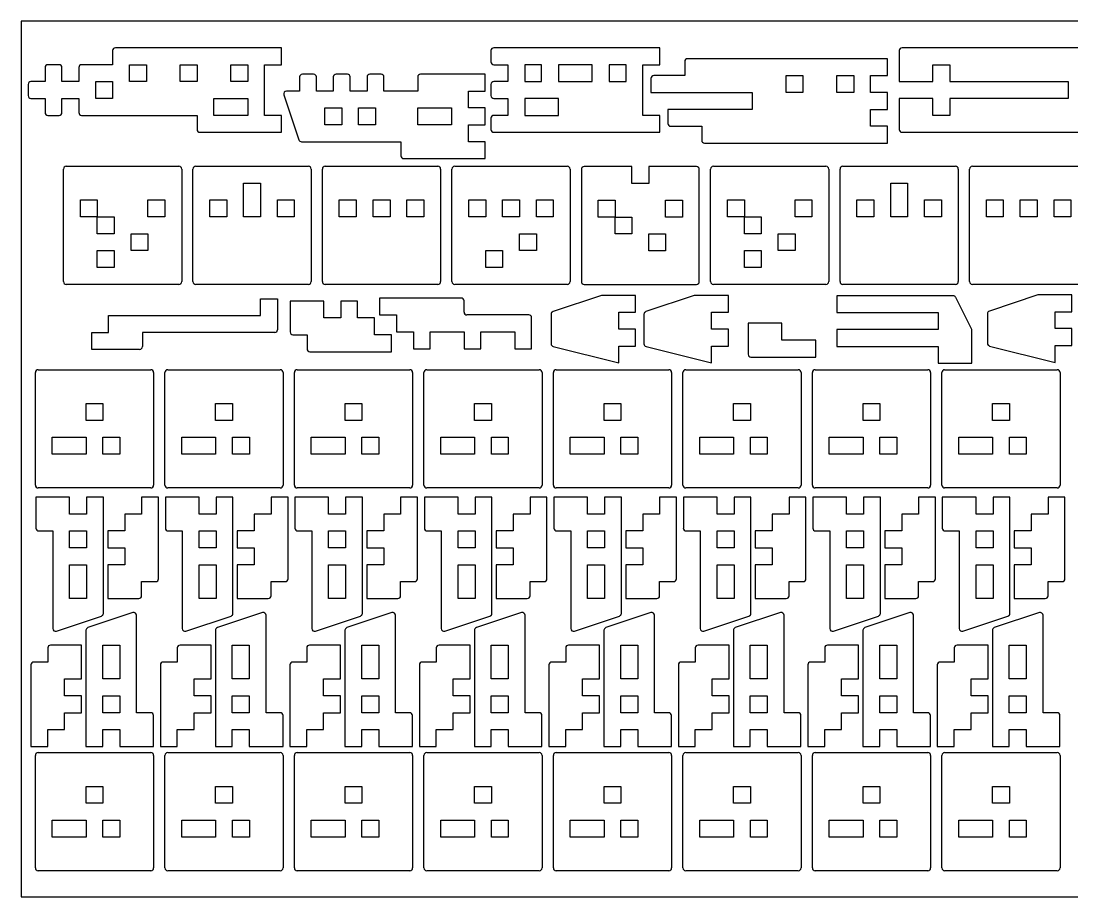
# Model space of a CAD drawing. Extents: x 0 to 610, y 0 to 305.
# Drawn here: x 0 to 365.6, y 0 to 304.8 of the extents above; entities that cross this region are included whole.
import ezdxf

# ---------------------------------------------------------------- set-up
doc = ezdxf.new("R2010")
doc.units = 0
doc.layers.add('FILLET', color=192, linetype='CONTINUOUS')
doc.layers.add('LAYER_04', color=98, linetype='CONTINUOUS')

msp = doc.modelspace()

# ---------------------------------------------------------------- linework, layer by layer
at = {"layer": 'FILLET'}
for p, q in [((31.86, 294.5), (31.86, 289.6)), ((90.61, 295.48), (32.84, 295.48)), ((90.61, 289.6), (90.61, 295.48)), ((163.48, 294.5), (163.48, 290.58)), ((222.24, 295.48), (164.46, 295.48)), ((222.24, 289.6), (222.24, 295.48)), ((305.5, 294.5), (305.5, 283.73)), ((376.01, 295.48), (306.48, 295.48)), ((13.25, 289.6), (9.33, 289.6)), ((31.86, 289.6), (21.09, 289.6)), ((37.73, 289.6), (43.61, 289.6)), ((37.73, 283.73), (37.73, 289.6)), ((43.61, 289.6), (43.61, 283.73)), ((55.36, 289.6), (61.24, 289.6)), ((55.36, 283.73), (55.36, 289.6)), ((61.24, 289.6), (61.24, 283.73)), ((72.99, 289.6), (78.86, 289.6)), ((72.99, 283.73), (72.99, 289.6)), ((78.86, 289.6), (78.86, 283.73)), ((84.74, 283.73), (84.74, 289.6)), ((84.74, 289.6), (90.61, 289.6)), ((164.46, 289.6), (169.36, 289.6)), ((169.36, 289.6), (169.36, 283.73)), ((181.11, 289.6), (175.23, 289.6)), ((175.23, 289.6), (175.23, 283.73)), ((181.11, 283.73), (181.11, 289.6)), ((198.74, 289.6), (186.98, 289.6)), ((186.98, 289.6), (186.98, 283.73)), ((198.74, 283.73), (198.74, 289.6)), ((210.49, 289.6), (204.61, 289.6)), ((204.61, 289.6), (204.61, 283.73)), ((210.49, 283.73), (210.49, 289.6)), ((216.36, 283.73), (216.36, 289.6)), ((216.36, 289.6), (222.24, 289.6)), ((230.9, 290.7), (230.9, 285.8)), ((301.41, 291.68), (231.88, 291.68)), ((301.41, 285.8), (301.41, 291.68)), ((317.25, 283.73), (317.25, 289.6)), ((317.25, 289.6), (323.13, 289.6)), ((323.13, 289.6), (323.13, 283.73)), ((8.36, 288.62), (8.36, 283.73)), ((14.23, 283.73), (14.23, 288.62)), ((20.11, 288.62), (20.11, 283.73)), ((96.89, 285.32), (96.89, 280.42)), ((101.79, 286.3), (97.87, 286.3)), ((102.77, 280.42), (102.77, 285.32)), ((108.64, 285.32), (108.64, 280.42)), ((113.54, 286.3), (109.62, 286.3)), ((114.52, 280.42), (114.52, 285.32)), ((120.39, 285.32), (120.39, 280.42)), ((125.29, 286.3), (121.37, 286.3)), ((126.27, 280.42), (126.27, 285.32)), ((138.02, 285.32), (138.02, 280.42)), ((161.52, 286.3), (139, 286.3)), ((161.52, 280.42), (161.52, 286.3)), ((230.9, 285.8), (220.13, 285.8)), ((266.16, 285.8), (272.03, 285.8)), ((266.16, 279.93), (266.16, 285.8)), ((272.03, 285.8), (272.03, 279.93)), ((283.78, 285.8), (289.66, 285.8)), ((283.78, 279.93), (283.78, 285.8)), ((289.66, 285.8), (289.66, 279.93)), ((295.53, 279.93), (295.53, 285.8)), ((295.53, 285.8), (301.41, 285.8)), ((2.48, 282.75), (2.48, 278.83)), ((8.36, 283.73), (3.46, 283.73)), ((20.11, 283.73), (14.23, 283.73)), ((25.98, 283.73), (31.86, 283.73)), ((25.98, 277.85), (25.98, 283.73)), ((31.86, 283.73), (31.86, 277.85)), ((43.61, 283.73), (37.73, 283.73)), ((61.24, 283.73), (55.36, 283.73)), ((78.86, 283.73), (72.99, 283.73)), ((84.74, 277.85), (84.74, 283.73)), ((163.48, 282.75), (163.48, 278.83)), ((169.36, 283.73), (164.46, 283.73)), ((175.23, 283.73), (181.11, 283.73)), ((186.98, 283.73), (198.74, 283.73)), ((204.61, 283.73), (210.49, 283.73)), ((216.36, 277.85), (216.36, 283.73)), ((219.15, 284.82), (219.15, 279.93)), ((305.5, 283.73), (317.25, 283.73)), ((323.13, 283.73), (364.26, 283.73)), ((364.26, 283.73), (364.26, 277.85)), ((91.44, 279.13), (96.67, 263.46)), ((96.89, 280.42), (92.37, 280.42)), ((108.64, 280.42), (102.77, 280.42)), ((120.39, 280.42), (114.52, 280.42)), ((138.02, 280.42), (126.27, 280.42)), ((155.65, 274.55), (155.65, 280.42)), ((155.65, 280.42), (161.52, 280.42)), ((219.15, 279.93), (254.4, 279.93)), ((254.4, 279.93), (254.4, 274.05)), ((272.03, 279.93), (266.16, 279.93)), ((289.66, 279.93), (283.78, 279.93)), ((301.41, 279.93), (295.53, 279.93)), ((301.41, 274.05), (301.41, 279.93)), ((3.46, 277.85), (8.36, 277.85)), ((8.36, 277.85), (8.36, 272.96)), ((14.23, 272.96), (14.23, 277.85)), ((14.23, 277.85), (20.11, 277.85)), ((20.11, 277.85), (20.11, 272.96)), ((31.86, 277.85), (25.98, 277.85)), ((67.11, 277.85), (78.86, 277.85)), ((67.11, 271.98), (67.11, 277.85)), ((78.86, 277.85), (78.86, 271.98)), ((84.74, 271.98), (84.74, 277.85)), ((105.7, 274.55), (111.58, 274.55)), ((105.7, 268.67), (105.7, 274.55)), ((111.58, 274.55), (111.58, 268.67)), ((117.45, 274.55), (123.33, 274.55)), ((117.45, 268.67), (117.45, 274.55)), ((123.33, 274.55), (123.33, 268.67)), ((138.02, 274.55), (149.77, 274.55)), ((138.02, 268.67), (138.02, 274.55)), ((149.77, 274.55), (149.77, 268.67)), ((161.52, 274.55), (155.65, 274.55)), ((161.52, 268.67), (161.52, 274.55)), ((164.46, 277.85), (169.36, 277.85)), ((169.36, 277.85), (169.36, 271.98)), ((186.98, 277.85), (175.23, 277.85)), ((175.23, 277.85), (175.23, 271.98)), ((186.98, 271.98), (186.98, 277.85)), ((216.36, 271.98), (216.36, 277.85)), ((317.25, 277.85), (305.5, 277.85)), ((305.5, 277.85), (305.5, 267.08)), ((317.25, 271.98), (317.25, 277.85)), ((364.26, 277.85), (323.13, 277.85)), ((323.13, 277.85), (323.13, 271.98)), ((9.33, 271.98), (13.25, 271.98)), ((21.09, 271.98), (61.24, 271.98)), ((61.24, 271.98), (61.24, 267.08)), ((78.86, 271.98), (67.11, 271.98)), ((90.61, 271.98), (84.74, 271.98)), ((90.61, 266.1), (90.61, 271.98)), ((163.48, 271), (163.48, 267.08)), ((169.36, 271.98), (164.46, 271.98)), ((175.23, 271.98), (186.98, 271.98)), ((222.24, 271.98), (216.36, 271.98)), ((222.24, 266.1), (222.24, 271.98)), ((254.4, 274.05), (225.03, 274.05)), ((225.03, 274.05), (225.03, 269.15)), ((295.53, 268.18), (295.53, 274.05)), ((295.53, 274.05), (301.41, 274.05)), ((323.13, 271.98), (317.25, 271.98)), ((111.58, 268.67), (105.7, 268.67)), ((123.33, 268.67), (117.45, 268.67)), ((149.77, 268.67), (138.02, 268.67)), ((155.65, 262.8), (155.65, 268.67)), ((155.65, 268.67), (161.52, 268.67)), ((226, 268.18), (236.78, 268.18)), ((236.78, 268.18), (236.78, 263.28)), ((301.41, 268.18), (295.53, 268.18)), ((301.41, 262.3), (301.41, 268.18)), ((62.22, 266.1), (90.61, 266.1)), ((164.46, 266.1), (222.24, 266.1)), ((306.48, 266.1), (376.01, 266.1)), ((97.6, 262.8), (132.14, 262.8)), ((132.14, 262.8), (132.14, 257.9)), ((161.52, 262.8), (155.65, 262.8)), ((161.52, 256.92), (161.52, 262.8)), ((237.76, 262.3), (301.41, 262.3)), ((133.12, 256.92), (161.52, 256.92)), ((14.76, 214.13), (14.76, 253.3)), ((15.74, 254.28), (54.91, 254.28)), ((55.89, 253.3), (55.89, 214.13)), ((59.81, 214.13), (59.81, 253.3)), ((60.79, 254.28), (99.96, 254.28)), ((100.94, 253.3), (100.94, 214.13)), ((104.85, 214.13), (104.85, 253.3)), ((105.83, 254.28), (145, 254.28)), ((145.98, 253.3), (145.98, 214.13)), ((149.9, 214.13), (149.9, 253.3)), ((150.88, 254.28), (190.05, 254.28)), ((191.03, 253.3), (191.03, 214.13)), ((194.95, 253.18), (194.95, 214.13)), ((212.52, 254.16), (195.93, 254.16)), ((212.52, 248.3), (212.52, 254.16)), ((234.98, 254.16), (218.38, 254.16)), ((218.38, 254.16), (218.38, 248.3)), ((235.96, 214.13), (235.96, 253.18)), ((239.87, 214.13), (239.87, 253.3)), ((240.85, 254.28), (280.03, 254.28)), ((281, 253.3), (281, 214.13)), ((284.92, 214.13), (284.92, 253.3)), ((285.9, 254.28), (325.07, 254.28)), ((326.05, 253.3), (326.05, 214.13)), ((329.97, 214.13), (329.97, 253.3)), ((330.95, 254.28), (370.12, 254.28)), ((77.43, 236.65), (77.43, 248.4)), ((77.43, 248.4), (83.31, 248.4)), ((83.31, 248.4), (83.31, 236.65)), ((218.38, 248.3), (212.52, 248.3)), ((302.55, 236.65), (302.55, 248.4)), ((302.55, 248.4), (308.42, 248.4)), ((308.42, 248.4), (308.42, 236.65)), ((20.64, 236.65), (20.64, 242.53)), ((20.64, 242.53), (26.51, 242.53)), ((26.51, 242.53), (26.51, 236.65)), ((44.14, 236.65), (44.14, 242.53)), ((44.14, 242.53), (50.01, 242.53)), ((50.01, 242.53), (50.01, 236.65)), ((65.68, 236.65), (65.68, 242.53)), ((65.68, 242.53), (71.56, 242.53)), ((71.56, 242.53), (71.56, 236.65)), ((89.19, 236.65), (89.19, 242.53)), ((89.19, 242.53), (95.06, 242.53)), ((95.06, 242.53), (95.06, 236.65)), ((110.73, 236.65), (110.73, 242.53)), ((110.73, 242.53), (116.6, 242.53)), ((116.6, 242.53), (116.6, 236.65)), ((122.48, 236.65), (122.48, 242.53)), ((122.48, 242.53), (128.36, 242.53)), ((128.36, 242.53), (128.36, 236.65)), ((134.23, 236.65), (134.23, 242.53)), ((134.23, 242.53), (140.11, 242.53)), ((140.11, 242.53), (140.11, 236.65)), ((155.78, 236.65), (155.78, 242.53)), ((155.78, 242.53), (161.65, 242.53)), ((161.65, 242.53), (161.65, 236.65)), ((167.53, 236.65), (167.53, 242.53)), ((167.53, 242.53), (173.4, 242.53)), ((173.4, 242.53), (173.4, 236.65)), ((179.28, 236.65), (179.28, 242.53)), ((179.28, 242.53), (185.15, 242.53)), ((185.15, 242.53), (185.15, 236.65)), ((200.81, 236.58), (200.81, 242.44)), ((200.81, 242.44), (206.66, 242.44)), ((206.66, 242.44), (206.66, 236.58)), ((224.24, 236.58), (224.24, 242.44)), ((224.24, 242.44), (230.1, 242.44)), ((230.1, 242.44), (230.1, 236.58)), ((245.75, 236.65), (245.75, 242.53)), ((245.75, 242.53), (251.63, 242.53)), ((251.63, 242.53), (251.63, 236.65)), ((269.25, 236.65), (269.25, 242.53)), ((269.25, 242.53), (275.13, 242.53)), ((275.13, 242.53), (275.13, 236.65)), ((290.8, 236.65), (290.8, 242.53)), ((290.8, 242.53), (296.67, 242.53)), ((296.67, 242.53), (296.67, 236.65)), ((314.3, 236.65), (314.3, 242.53)), ((314.3, 242.53), (320.18, 242.53)), ((320.18, 242.53), (320.18, 236.65)), ((335.84, 236.65), (335.84, 242.53)), ((335.84, 242.53), (341.72, 242.53)), ((341.72, 242.53), (341.72, 236.65)), ((347.6, 236.65), (347.6, 242.53)), ((347.6, 242.53), (353.47, 242.53)), ((353.47, 242.53), (353.47, 236.65)), ((359.35, 236.65), (359.35, 242.53)), ((359.35, 242.53), (365.22, 242.53)), ((365.22, 242.53), (365.22, 236.65)), ((26.51, 236.65), (20.64, 236.65)), ((26.51, 230.77), (26.51, 236.65)), ((26.51, 236.65), (32.39, 236.65)), ((32.39, 236.65), (32.39, 230.77)), ((50.01, 236.65), (44.14, 236.65)), ((71.56, 236.65), (65.68, 236.65)), ((83.31, 236.65), (77.43, 236.65)), ((95.06, 236.65), (89.19, 236.65)), ((116.6, 236.65), (110.73, 236.65)), ((128.36, 236.65), (122.48, 236.65)), ((140.11, 236.65), (134.23, 236.65)), ((161.65, 236.65), (155.78, 236.65)), ((173.4, 236.65), (167.53, 236.65)), ((185.15, 236.65), (179.28, 236.65)), ((206.66, 236.58), (200.81, 236.58)), ((206.66, 230.72), (206.66, 236.58)), ((206.66, 236.58), (212.52, 236.58)), ((212.52, 236.58), (212.52, 230.72)), ((230.1, 236.58), (224.24, 236.58)), ((251.63, 236.65), (245.75, 236.65)), ((251.63, 230.77), (251.63, 236.65)), ((251.63, 236.65), (257.5, 236.65)), ((257.5, 236.65), (257.5, 230.77)), ((275.13, 236.65), (269.25, 236.65)), ((296.67, 236.65), (290.8, 236.65)), ((308.42, 236.65), (302.55, 236.65)), ((320.18, 236.65), (314.3, 236.65)), ((341.72, 236.65), (335.84, 236.65)), ((353.47, 236.65), (347.6, 236.65)), ((365.22, 236.65), (359.35, 236.65)), ((32.39, 230.77), (26.51, 230.77)), ((38.26, 224.9), (38.26, 230.77)), ((38.26, 230.77), (44.14, 230.77)), ((44.14, 230.77), (44.14, 224.9)), ((173.4, 224.9), (173.4, 230.77)), ((173.4, 230.77), (179.28, 230.77)), ((179.28, 230.77), (179.28, 224.9)), ((212.52, 230.72), (206.66, 230.72)), ((218.38, 224.86), (218.38, 230.72)), ((218.38, 230.72), (224.24, 230.72)), ((224.24, 230.72), (224.24, 224.86)), ((257.5, 230.77), (251.63, 230.77)), ((263.38, 224.9), (263.38, 230.77)), ((263.38, 230.77), (269.25, 230.77)), ((269.25, 230.77), (269.25, 224.9)), ((26.51, 219.02), (26.51, 224.9)), ((26.51, 224.9), (32.39, 224.9)), ((32.39, 224.9), (32.39, 219.02)), ((44.14, 224.9), (38.26, 224.9)), ((161.65, 219.02), (161.65, 224.9)), ((161.65, 224.9), (167.53, 224.9)), ((167.53, 224.9), (167.53, 219.02)), ((179.28, 224.9), (173.4, 224.9)), ((224.24, 224.86), (218.38, 224.86)), ((251.63, 219.02), (251.63, 224.9)), ((251.63, 224.9), (257.5, 224.9)), ((257.5, 224.9), (257.5, 219.02)), ((269.25, 224.9), (263.38, 224.9)), ((32.39, 219.02), (26.51, 219.02)), ((167.53, 219.02), (161.65, 219.02)), ((257.5, 219.02), (251.63, 219.02)), ((54.91, 213.15), (15.74, 213.15)), ((99.96, 213.15), (60.79, 213.15)), ((145, 213.15), (105.83, 213.15)), ((190.05, 213.15), (150.88, 213.15)), ((195.93, 213.15), (234.98, 213.15)), ((280.03, 213.15), (240.85, 213.15)), ((325.07, 213.15), (285.9, 213.15)), ((370.12, 213.15), (330.95, 213.15)), ((153.16, 208.41), (124.76, 208.41)), ((124.76, 208.41), (124.76, 202.53)), ((201.88, 209.29), (185.07, 203.69)), ((213.78, 209.34), (202.19, 209.34)), ((213.78, 203.46), (213.78, 209.34)), ((234.17, 209.29), (217.37, 203.69)), ((246.07, 209.34), (234.48, 209.34)), ((246.07, 203.46), (246.07, 209.34)), ((324.28, 209.19), (283.75, 209.19)), ((283.75, 209.19), (283.75, 203.32)), ((330.65, 197.65), (325.15, 208.65)), ((353.68, 209.48), (336.87, 203.87)), ((365.58, 209.53), (353.99, 209.53)), ((365.58, 203.65), (365.58, 209.53)), ((83.36, 202.29), (83.36, 208.17)), ((83.36, 208.17), (89.24, 208.17)), ((89.24, 208.17), (89.24, 197.39)), ((99.49, 207.37), (93.61, 207.37)), ((93.61, 207.37), (93.61, 196.6)), ((105.36, 207.37), (99.49, 207.37)), ((105.36, 201.5), (105.36, 207.37)), ((117.11, 207.37), (111.24, 207.37)), ((111.24, 207.37), (111.24, 201.5)), ((117.11, 201.5), (117.11, 207.37)), ((154.14, 203.51), (154.14, 207.43)), ((30.48, 196.42), (30.48, 202.29)), ((30.48, 202.29), (83.36, 202.29)), ((111.24, 201.5), (105.36, 201.5)), ((122.99, 201.5), (117.11, 201.5)), ((122.99, 195.62), (122.99, 201.5)), ((124.76, 202.53), (130.63, 202.53)), ((130.63, 202.53), (130.63, 196.66)), ((176.66, 202.53), (155.11, 202.53)), ((177.64, 196.66), (177.64, 201.56)), ((184.4, 202.76), (184.4, 192.48)), ((207.91, 197.59), (207.91, 203.46)), ((207.91, 203.46), (213.78, 203.46)), ((216.7, 202.76), (216.7, 192.48)), ((240.2, 197.59), (240.2, 203.46)), ((240.2, 203.46), (246.07, 203.46)), ((283.75, 203.32), (319, 203.32)), ((319, 203.32), (319, 197.44)), ((336.2, 202.95), (336.2, 192.66)), ((359.7, 197.78), (359.7, 203.65)), ((359.7, 203.65), (365.58, 203.65)), ((213.78, 197.59), (207.91, 197.59)), ((213.78, 191.71), (213.78, 197.59)), ((246.07, 197.59), (240.2, 197.59)), ((246.07, 191.71), (246.07, 197.59)), ((252.95, 199.61), (252.95, 188.84)), ((264.7, 199.61), (252.95, 199.61)), ((264.7, 193.73), (264.7, 199.61)), ((319, 197.44), (283.75, 197.44)), ((283.75, 197.44), (283.75, 191.57)), ((365.58, 197.78), (359.7, 197.78)), ((365.58, 191.9), (365.58, 197.78)), ((24.6, 190.54), (24.6, 196.42)), ((24.6, 196.42), (30.48, 196.42)), ((42.23, 196.42), (42.23, 191.52)), ((88.26, 196.42), (42.23, 196.42)), ((94.59, 195.62), (99.49, 195.62)), ((99.49, 195.62), (99.49, 190.72)), ((128.87, 195.62), (122.99, 195.62)), ((128.87, 189.74), (128.87, 195.62)), ((130.63, 196.66), (136.51, 196.66)), ((136.51, 196.66), (136.51, 190.78)), ((142.38, 190.78), (142.38, 196.66)), ((142.38, 196.66), (154.14, 196.66)), ((154.14, 196.66), (154.14, 190.78)), ((160.01, 190.78), (160.01, 196.66)), ((160.01, 196.66), (171.76, 196.66)), ((171.76, 196.66), (171.76, 190.78)), ((177.64, 190.78), (177.64, 196.66)), ((330.76, 185.69), (330.76, 197.21)), ((41.25, 190.54), (24.6, 190.54)), ((136.51, 190.78), (142.38, 190.78)), ((154.14, 190.78), (160.01, 190.78)), ((171.76, 190.78), (177.64, 190.78)), ((185.15, 191.53), (207.91, 185.84)), ((207.91, 185.84), (207.91, 191.71)), ((207.91, 191.71), (213.78, 191.71)), ((217.44, 191.53), (240.2, 185.84)), ((240.2, 185.84), (240.2, 191.71)), ((240.2, 191.71), (246.07, 191.71)), ((276.45, 193.73), (264.7, 193.73)), ((276.45, 187.86), (276.45, 193.73)), ((283.75, 191.57), (319, 191.57)), ((319, 191.57), (319, 185.69)), ((336.94, 191.71), (359.7, 186.02)), ((359.7, 186.02), (359.7, 191.9)), ((359.7, 191.9), (365.58, 191.9)), ((100.47, 189.74), (128.87, 189.74)), ((253.93, 187.86), (276.45, 187.86)), ((5.98, 183.45), (45.15, 183.45)), ((51.03, 183.45), (90.2, 183.45)), ((96.08, 183.45), (135.25, 183.45)), ((141.12, 183.45), (180.29, 183.45)), ((186.17, 183.45), (225.34, 183.45)), ((231.22, 183.45), (270.39, 183.45)), ((276.26, 183.45), (315.43, 183.45)), ((319, 185.69), (330.76, 185.69)), ((321.31, 183.45), (360.48, 183.45)), ((5, 143.3), (5, 182.47)), ((46.13, 182.47), (46.13, 143.3)), ((50.05, 143.3), (50.05, 182.47)), ((91.18, 182.47), (91.18, 143.3)), ((95.1, 143.3), (95.1, 182.47)), ((136.23, 182.47), (136.23, 143.3)), ((140.14, 143.3), (140.14, 182.47)), ((181.27, 182.47), (181.27, 143.3)), ((185.19, 143.3), (185.19, 182.47)), ((226.32, 182.47), (226.32, 143.3)), ((230.24, 143.3), (230.24, 182.47)), ((271.37, 182.47), (271.37, 143.3)), ((275.28, 143.3), (275.28, 182.47)), ((316.41, 182.47), (316.41, 143.3)), ((320.33, 143.3), (320.33, 182.47)), ((361.46, 182.47), (361.46, 143.3)), ((22.63, 165.83), (22.63, 171.7)), ((22.63, 171.7), (28.5, 171.7)), ((28.5, 171.7), (28.5, 165.83)), ((67.68, 165.83), (67.68, 171.7)), ((67.68, 171.7), (73.55, 171.7)), ((73.55, 171.7), (73.55, 165.83)), ((112.72, 165.83), (112.72, 171.7)), ((112.72, 171.7), (118.6, 171.7)), ((118.6, 171.7), (118.6, 165.83)), ((157.77, 165.83), (157.77, 171.7)), ((157.77, 171.7), (163.65, 171.7)), ((163.65, 171.7), (163.65, 165.83)), ((202.82, 165.83), (202.82, 171.7)), ((202.82, 171.7), (208.69, 171.7)), ((208.69, 171.7), (208.69, 165.83)), ((247.86, 165.83), (247.86, 171.7)), ((247.86, 171.7), (253.74, 171.7)), ((253.74, 171.7), (253.74, 165.83)), ((292.91, 165.83), (292.91, 171.7)), ((292.91, 171.7), (298.79, 171.7)), ((298.79, 171.7), (298.79, 165.83)), ((337.96, 165.83), (337.96, 171.7)), ((337.96, 171.7), (343.83, 171.7)), ((343.83, 171.7), (343.83, 165.83)), ((28.5, 165.83), (22.63, 165.83)), ((73.55, 165.83), (67.68, 165.83)), ((118.6, 165.83), (112.72, 165.83)), ((163.65, 165.83), (157.77, 165.83)), ((208.69, 165.83), (202.82, 165.83)), ((253.74, 165.83), (247.86, 165.83)), ((298.79, 165.83), (292.91, 165.83)), ((343.83, 165.83), (337.96, 165.83)), ((10.88, 154.08), (10.88, 159.95)), ((10.88, 159.95), (22.63, 159.95)), ((22.63, 159.95), (22.63, 154.08)), ((28.5, 154.08), (28.5, 159.95)), ((28.5, 159.95), (34.38, 159.95)), ((34.38, 159.95), (34.38, 154.08)), ((55.92, 154.08), (55.92, 159.95)), ((55.92, 159.95), (67.68, 159.95)), ((67.68, 159.95), (67.68, 154.08)), ((73.55, 154.08), (73.55, 159.95)), ((73.55, 159.95), (79.43, 159.95)), ((79.43, 159.95), (79.43, 154.08)), ((100.97, 154.08), (100.97, 159.95)), ((100.97, 159.95), (112.72, 159.95)), ((112.72, 159.95), (112.72, 154.08)), ((118.6, 154.08), (118.6, 159.95)), ((118.6, 159.95), (124.47, 159.95)), ((124.47, 159.95), (124.47, 154.08)), ((146.02, 154.08), (146.02, 159.95)), ((146.02, 159.95), (157.77, 159.95)), ((157.77, 159.95), (157.77, 154.08)), ((163.65, 154.08), (163.65, 159.95)), ((163.65, 159.95), (169.52, 159.95)), ((169.52, 159.95), (169.52, 154.08)), ((191.07, 154.08), (191.07, 159.95)), ((191.07, 159.95), (202.82, 159.95)), ((202.82, 159.95), (202.82, 154.08)), ((208.69, 154.08), (208.69, 159.95)), ((208.69, 159.95), (214.57, 159.95)), ((214.57, 159.95), (214.57, 154.08)), ((236.11, 154.08), (236.11, 159.95)), ((236.11, 159.95), (247.86, 159.95)), ((247.86, 159.95), (247.86, 154.08)), ((253.74, 154.08), (253.74, 159.95)), ((253.74, 159.95), (259.62, 159.95)), ((259.62, 159.95), (259.62, 154.08)), ((281.16, 154.08), (281.16, 159.95)), ((281.16, 159.95), (292.91, 159.95)), ((292.91, 159.95), (292.91, 154.08)), ((298.79, 154.08), (298.79, 159.95)), ((298.79, 159.95), (304.66, 159.95)), ((304.66, 159.95), (304.66, 154.08)), ((326.21, 154.08), (326.21, 159.95)), ((326.21, 159.95), (337.96, 159.95)), ((337.96, 159.95), (337.96, 154.08)), ((343.83, 154.08), (343.83, 159.95)), ((343.83, 159.95), (349.71, 159.95)), ((349.71, 159.95), (349.71, 154.08)), ((22.63, 154.08), (10.88, 154.08)), ((34.38, 154.08), (28.5, 154.08)), ((67.68, 154.08), (55.92, 154.08)), ((79.43, 154.08), (73.55, 154.08)), ((112.72, 154.08), (100.97, 154.08)), ((124.47, 154.08), (118.6, 154.08)), ((157.77, 154.08), (146.02, 154.08)), ((169.52, 154.08), (163.65, 154.08)), ((202.82, 154.08), (191.07, 154.08)), ((214.57, 154.08), (208.69, 154.08)), ((247.86, 154.08), (236.11, 154.08)), ((259.62, 154.08), (253.74, 154.08)), ((292.91, 154.08), (281.16, 154.08)), ((304.66, 154.08), (298.79, 154.08)), ((337.96, 154.08), (326.21, 154.08)), ((349.71, 154.08), (343.83, 154.08)), ((16.92, 139.11), (5.17, 139.11)), ((5.17, 139.11), (5.17, 128.33)), ((45.15, 142.32), (5.98, 142.32)), ((16.92, 133.23), (16.92, 139.11)), ((28.67, 139.11), (22.8, 139.11)), ((22.8, 139.11), (22.8, 133.23)), ((28.67, 98.68), (28.67, 139.11)), ((47.83, 139.11), (41.95, 139.11)), ((41.95, 139.11), (41.95, 133.23)), ((47.83, 110.71), (47.83, 139.11)), ((61.97, 139.11), (50.22, 139.11)), ((50.22, 139.11), (50.22, 128.33)), ((90.2, 142.32), (51.03, 142.32)), ((61.97, 133.23), (61.97, 139.11)), ((73.72, 139.11), (67.84, 139.11)), ((67.84, 139.11), (67.84, 133.23)), ((73.72, 98.68), (73.72, 139.11)), ((92.88, 139.11), (87, 139.11)), ((87, 139.11), (87, 133.23)), ((92.88, 110.71), (92.88, 139.11)), ((107.02, 139.11), (95.26, 139.11)), ((95.26, 139.11), (95.26, 128.33)), ((135.25, 142.32), (96.08, 142.32)), ((107.02, 133.23), (107.02, 139.11)), ((118.77, 139.11), (112.89, 139.11)), ((112.89, 139.11), (112.89, 133.23)), ((118.77, 98.68), (118.77, 139.11)), ((137.92, 139.11), (132.05, 139.11)), ((132.05, 139.11), (132.05, 133.23)), ((137.92, 110.71), (137.92, 139.11)), ((152.06, 139.11), (140.31, 139.11)), ((140.31, 139.11), (140.31, 128.33)), ((180.29, 142.32), (141.12, 142.32)), ((152.06, 133.23), (152.06, 139.11)), ((163.81, 139.11), (157.94, 139.11)), ((157.94, 139.11), (157.94, 133.23)), ((163.81, 98.68), (163.81, 139.11)), ((182.97, 139.11), (177.09, 139.11)), ((177.09, 139.11), (177.09, 133.23)), ((182.97, 110.71), (182.97, 139.11)), ((197.11, 139.11), (185.36, 139.11)), ((185.36, 139.11), (185.36, 128.33)), ((225.34, 142.32), (186.17, 142.32)), ((197.11, 133.23), (197.11, 139.11)), ((208.86, 139.11), (202.99, 139.11)), ((202.99, 139.11), (202.99, 133.23)), ((208.86, 98.68), (208.86, 139.11)), ((228.02, 139.11), (222.14, 139.11)), ((222.14, 139.11), (222.14, 133.23)), ((228.02, 110.71), (228.02, 139.11)), ((242.16, 139.11), (230.41, 139.11)), ((230.41, 139.11), (230.41, 128.33)), ((270.39, 142.32), (231.22, 142.32)), ((242.16, 133.23), (242.16, 139.11)), ((253.91, 139.11), (248.03, 139.11)), ((248.03, 139.11), (248.03, 133.23)), ((253.91, 98.68), (253.91, 139.11)), ((273.06, 139.11), (267.19, 139.11)), ((267.19, 139.11), (267.19, 133.23)), ((273.06, 110.71), (273.06, 139.11)), ((287.2, 139.11), (275.45, 139.11)), ((275.45, 139.11), (275.45, 128.33)), ((315.43, 142.32), (276.26, 142.32)), ((287.2, 133.23), (287.2, 139.11)), ((298.95, 139.11), (293.08, 139.11)), ((293.08, 139.11), (293.08, 133.23)), ((298.95, 98.68), (298.95, 139.11)), ((318.11, 139.11), (312.24, 139.11)), ((312.24, 139.11), (312.24, 133.23)), ((318.11, 110.71), (318.11, 139.11)), ((332.25, 139.11), (320.5, 139.11)), ((320.5, 139.11), (320.5, 128.33)), ((360.48, 142.32), (321.31, 142.32)), ((332.25, 133.23), (332.25, 139.11)), ((344, 139.11), (338.13, 139.11)), ((338.13, 139.11), (338.13, 133.23)), ((344, 98.68), (344, 139.11)), ((363.16, 139.11), (357.28, 139.11)), ((357.28, 139.11), (357.28, 133.23)), ((363.16, 110.71), (363.16, 139.11)), ((22.8, 133.23), (16.92, 133.23)), ((41.95, 133.23), (36.08, 133.23)), ((36.08, 133.23), (36.08, 127.35)), ((67.84, 133.23), (61.97, 133.23)), ((87, 133.23), (81.12, 133.23)), ((81.12, 133.23), (81.12, 127.35)), ((112.89, 133.23), (107.02, 133.23)), ((132.05, 133.23), (126.17, 133.23)), ((126.17, 133.23), (126.17, 127.35)), ((157.94, 133.23), (152.06, 133.23)), ((177.09, 133.23), (171.22, 133.23)), ((171.22, 133.23), (171.22, 127.35)), ((202.99, 133.23), (197.11, 133.23)), ((222.14, 133.23), (216.27, 133.23)), ((216.27, 133.23), (216.27, 127.35)), ((248.03, 133.23), (242.16, 133.23)), ((267.19, 133.23), (261.31, 133.23)), ((261.31, 133.23), (261.31, 127.35)), ((293.08, 133.23), (287.2, 133.23)), ((312.24, 133.23), (306.36, 133.23)), ((306.36, 133.23), (306.36, 127.35)), ((338.13, 133.23), (332.25, 133.23)), ((357.28, 133.23), (351.41, 133.23)), ((351.41, 133.23), (351.41, 127.35)), ((6.15, 127.35), (11.05, 127.35)), ((11.05, 127.35), (11.05, 93.46)), ((16.92, 121.48), (16.92, 127.35)), ((16.92, 127.35), (22.8, 127.35)), ((22.8, 127.35), (22.8, 121.48)), ((36.08, 127.35), (30.2, 127.35)), ((30.2, 127.35), (30.2, 121.48)), ((51.2, 127.35), (56.09, 127.35)), ((56.09, 127.35), (56.09, 93.46)), ((61.97, 121.48), (61.97, 127.35)), ((61.97, 127.35), (67.84, 127.35)), ((67.84, 127.35), (67.84, 121.48)), ((81.12, 127.35), (75.25, 127.35)), ((75.25, 127.35), (75.25, 121.48)), ((96.24, 127.35), (101.14, 127.35)), ((101.14, 127.35), (101.14, 93.46)), ((107.02, 121.48), (107.02, 127.35)), ((107.02, 127.35), (112.89, 127.35)), ((112.89, 127.35), (112.89, 121.48)), ((126.17, 127.35), (120.3, 127.35)), ((120.3, 127.35), (120.3, 121.48)), ((141.29, 127.35), (146.19, 127.35)), ((146.19, 127.35), (146.19, 93.46)), ((152.06, 121.48), (152.06, 127.35)), ((152.06, 127.35), (157.94, 127.35)), ((157.94, 127.35), (157.94, 121.48)), ((171.22, 127.35), (165.34, 127.35)), ((165.34, 127.35), (165.34, 121.48)), ((186.34, 127.35), (191.23, 127.35)), ((191.23, 127.35), (191.23, 93.46)), ((197.11, 121.48), (197.11, 127.35)), ((197.11, 127.35), (202.99, 127.35)), ((202.99, 127.35), (202.99, 121.48)), ((216.27, 127.35), (210.39, 127.35)), ((210.39, 127.35), (210.39, 121.48)), ((231.38, 127.35), (236.28, 127.35)), ((236.28, 127.35), (236.28, 93.46)), ((242.16, 121.48), (242.16, 127.35)), ((242.16, 127.35), (248.03, 127.35)), ((248.03, 127.35), (248.03, 121.48)), ((261.31, 127.35), (255.44, 127.35)), ((255.44, 127.35), (255.44, 121.48)), ((276.43, 127.35), (281.33, 127.35)), ((281.33, 127.35), (281.33, 93.46)), ((287.2, 121.48), (287.2, 127.35)), ((287.2, 127.35), (293.08, 127.35)), ((293.08, 127.35), (293.08, 121.48)), ((306.36, 127.35), (300.48, 127.35)), ((300.48, 127.35), (300.48, 121.48)), ((321.48, 127.35), (326.37, 127.35)), ((326.37, 127.35), (326.37, 93.46)), ((332.25, 121.48), (332.25, 127.35)), ((332.25, 127.35), (338.13, 127.35)), ((338.13, 127.35), (338.13, 121.48)), ((351.41, 127.35), (345.53, 127.35)), ((345.53, 127.35), (345.53, 121.48)), ((22.8, 121.48), (16.92, 121.48)), ((30.2, 121.48), (36.08, 121.48)), ((36.08, 121.48), (36.08, 115.6)), ((67.84, 121.48), (61.97, 121.48)), ((75.25, 121.48), (81.12, 121.48)), ((81.12, 121.48), (81.12, 115.6)), ((112.89, 121.48), (107.02, 121.48)), ((120.3, 121.48), (126.17, 121.48)), ((126.17, 121.48), (126.17, 115.6)), ((157.94, 121.48), (152.06, 121.48)), ((165.34, 121.48), (171.22, 121.48)), ((171.22, 121.48), (171.22, 115.6)), ((202.99, 121.48), (197.11, 121.48)), ((210.39, 121.48), (216.27, 121.48)), ((216.27, 121.48), (216.27, 115.6)), ((248.03, 121.48), (242.16, 121.48)), ((255.44, 121.48), (261.31, 121.48)), ((261.31, 121.48), (261.31, 115.6)), ((293.08, 121.48), (287.2, 121.48)), ((300.48, 121.48), (306.36, 121.48)), ((306.36, 121.48), (306.36, 115.6)), ((338.13, 121.48), (332.25, 121.48)), ((345.53, 121.48), (351.41, 121.48)), ((351.41, 121.48), (351.41, 115.6)), ((16.92, 103.85), (16.92, 115.6)), ((16.92, 115.6), (22.8, 115.6)), ((22.8, 115.6), (22.8, 103.85)), ((36.08, 115.6), (30.2, 115.6)), ((30.2, 115.6), (30.2, 103.85)), ((61.97, 103.85), (61.97, 115.6)), ((61.97, 115.6), (67.84, 115.6)), ((67.84, 115.6), (67.84, 103.85)), ((81.12, 115.6), (75.25, 115.6)), ((75.25, 115.6), (75.25, 103.85)), ((107.02, 103.85), (107.02, 115.6)), ((107.02, 115.6), (112.89, 115.6)), ((112.89, 115.6), (112.89, 103.85)), ((126.17, 115.6), (120.3, 115.6)), ((120.3, 115.6), (120.3, 103.85)), ((152.06, 103.85), (152.06, 115.6)), ((152.06, 115.6), (157.94, 115.6)), ((157.94, 115.6), (157.94, 103.85)), ((171.22, 115.6), (165.34, 115.6)), ((165.34, 115.6), (165.34, 103.85)), ((197.11, 103.85), (197.11, 115.6)), ((197.11, 115.6), (202.99, 115.6)), ((202.99, 115.6), (202.99, 103.85)), ((216.27, 115.6), (210.39, 115.6)), ((210.39, 115.6), (210.39, 103.85)), ((242.16, 103.85), (242.16, 115.6)), ((242.16, 115.6), (248.03, 115.6)), ((248.03, 115.6), (248.03, 103.85)), ((261.31, 115.6), (255.44, 115.6)), ((255.44, 115.6), (255.44, 103.85)), ((287.2, 103.85), (287.2, 115.6)), ((287.2, 115.6), (293.08, 115.6)), ((293.08, 115.6), (293.08, 103.85)), ((306.36, 115.6), (300.48, 115.6)), ((300.48, 115.6), (300.48, 103.85)), ((332.25, 103.85), (332.25, 115.6)), ((332.25, 115.6), (338.13, 115.6)), ((338.13, 115.6), (338.13, 103.85)), ((351.41, 115.6), (345.53, 115.6)), ((345.53, 115.6), (345.53, 103.85)), ((41.95, 104.83), (41.95, 109.73)), ((41.95, 109.73), (46.85, 109.73)), ((87, 104.83), (87, 109.73)), ((87, 109.73), (91.9, 109.73)), ((132.05, 104.83), (132.05, 109.73)), ((132.05, 109.73), (136.94, 109.73)), ((177.09, 104.83), (177.09, 109.73)), ((177.09, 109.73), (181.99, 109.73)), ((222.14, 104.83), (222.14, 109.73)), ((222.14, 109.73), (227.04, 109.73)), ((267.19, 104.83), (267.19, 109.73)), ((267.19, 109.73), (272.08, 109.73)), ((312.24, 104.83), (312.24, 109.73)), ((312.24, 109.73), (317.13, 109.73)), ((357.28, 104.83), (357.28, 109.73)), ((357.28, 109.73), (362.18, 109.73)), ((22.8, 103.85), (16.92, 103.85)), ((30.2, 103.85), (40.97, 103.85)), ((67.84, 103.85), (61.97, 103.85)), ((75.25, 103.85), (86.02, 103.85)), ((112.89, 103.85), (107.02, 103.85)), ((120.3, 103.85), (131.07, 103.85)), ((157.94, 103.85), (152.06, 103.85)), ((165.34, 103.85), (176.12, 103.85)), ((202.99, 103.85), (197.11, 103.85)), ((210.39, 103.85), (221.16, 103.85)), ((248.03, 103.85), (242.16, 103.85)), ((255.44, 103.85), (266.21, 103.85)), ((293.08, 103.85), (287.2, 103.85)), ((300.48, 103.85), (311.26, 103.85)), ((338.13, 103.85), (332.25, 103.85)), ((345.53, 103.85), (356.3, 103.85)), ((38.93, 98.94), (23.26, 93.72)), ((83.97, 98.94), (68.3, 93.72)), ((129.02, 98.94), (113.35, 93.72)), ((174.07, 98.94), (158.4, 93.72)), ((219.11, 98.94), (203.44, 93.72)), ((264.16, 98.94), (248.49, 93.72)), ((309.21, 98.94), (293.54, 93.72)), ((354.25, 98.94), (338.59, 93.72)), ((12.33, 92.53), (28, 97.75)), ((40.21, 64.12), (40.21, 98.01)), ((57.38, 92.53), (73.05, 97.75)), ((85.26, 64.12), (85.26, 98.01)), ((102.43, 92.53), (118.1, 97.75)), ((130.31, 64.12), (130.31, 98.01)), ((147.48, 92.53), (163.14, 97.75)), ((175.36, 64.12), (175.36, 98.01)), ((192.52, 92.53), (208.19, 97.75)), ((220.4, 64.12), (220.4, 98.01)), ((237.57, 92.53), (253.24, 97.75)), ((265.45, 64.12), (265.45, 98.01)), ((282.62, 92.53), (298.29, 97.75)), ((310.5, 64.12), (310.5, 98.01)), ((327.66, 92.53), (343.33, 97.75)), ((355.54, 64.12), (355.54, 98.01)), ((22.59, 92.79), (22.59, 52.37)), ((67.63, 92.79), (67.63, 52.37)), ((112.68, 92.79), (112.68, 52.37)), ((157.73, 92.79), (157.73, 52.37)), ((202.77, 92.79), (202.77, 52.37)), ((247.82, 92.79), (247.82, 52.37)), ((292.87, 92.79), (292.87, 52.37)), ((337.92, 92.79), (337.92, 52.37)), ((9.31, 86.64), (9.31, 81.75)), ((21.06, 87.62), (10.29, 87.62)), ((21.06, 75.87), (21.06, 87.62)), ((28.46, 75.87), (28.46, 87.62)), ((28.46, 87.62), (34.34, 87.62)), ((34.34, 87.62), (34.34, 75.87)), ((54.35, 86.64), (54.35, 81.75)), ((66.11, 87.62), (55.33, 87.62)), ((66.11, 75.87), (66.11, 87.62)), ((73.51, 75.87), (73.51, 87.62)), ((73.51, 87.62), (79.39, 87.62)), ((79.39, 87.62), (79.39, 75.87)), ((99.4, 86.64), (99.4, 81.75)), ((111.15, 87.62), (100.38, 87.62)), ((111.15, 75.87), (111.15, 87.62)), ((118.56, 75.87), (118.56, 87.62)), ((118.56, 87.62), (124.43, 87.62)), ((124.43, 87.62), (124.43, 75.87)), ((144.45, 86.64), (144.45, 81.75)), ((156.2, 87.62), (145.43, 87.62)), ((156.2, 75.87), (156.2, 87.62)), ((163.6, 75.87), (163.6, 87.62)), ((163.6, 87.62), (169.48, 87.62)), ((169.48, 87.62), (169.48, 75.87)), ((189.49, 86.64), (189.49, 81.75)), ((201.25, 87.62), (190.47, 87.62)), ((201.25, 75.87), (201.25, 87.62)), ((208.65, 75.87), (208.65, 87.62)), ((208.65, 87.62), (214.53, 87.62)), ((214.53, 87.62), (214.53, 75.87)), ((234.54, 86.64), (234.54, 81.75)), ((246.29, 87.62), (235.52, 87.62)), ((246.29, 75.87), (246.29, 87.62)), ((253.7, 75.87), (253.7, 87.62)), ((253.7, 87.62), (259.57, 87.62)), ((259.57, 87.62), (259.57, 75.87)), ((279.59, 86.64), (279.59, 81.75)), ((291.34, 87.62), (280.57, 87.62)), ((291.34, 75.87), (291.34, 87.62)), ((298.74, 75.87), (298.74, 87.62)), ((298.74, 87.62), (304.62, 87.62)), ((304.62, 87.62), (304.62, 75.87)), ((324.64, 86.64), (324.64, 81.75)), ((336.39, 87.62), (325.61, 87.62)), ((336.39, 75.87), (336.39, 87.62)), ((343.79, 75.87), (343.79, 87.62)), ((343.79, 87.62), (349.67, 87.62)), ((349.67, 87.62), (349.67, 75.87)), ((3.43, 80.77), (3.43, 52.37)), ((9.31, 81.75), (4.41, 81.75)), ((48.48, 80.77), (48.48, 52.37)), ((54.35, 81.75), (49.46, 81.75)), ((93.52, 80.77), (93.52, 52.37)), ((99.4, 81.75), (94.5, 81.75)), ((138.57, 80.77), (138.57, 52.37)), ((144.45, 81.75), (139.55, 81.75)), ((183.62, 80.77), (183.62, 52.37)), ((189.49, 81.75), (184.6, 81.75)), ((228.67, 80.77), (228.67, 52.37)), ((234.54, 81.75), (229.65, 81.75)), ((273.71, 80.77), (273.71, 52.37)), ((279.59, 81.75), (274.69, 81.75)), ((318.76, 80.77), (318.76, 52.37)), ((324.64, 81.75), (319.74, 81.75)), ((15.18, 69.99), (15.18, 75.87)), ((15.18, 75.87), (21.06, 75.87)), ((34.34, 75.87), (28.46, 75.87)), ((60.23, 69.99), (60.23, 75.87)), ((60.23, 75.87), (66.11, 75.87)), ((79.39, 75.87), (73.51, 75.87)), ((105.28, 69.99), (105.28, 75.87)), ((105.28, 75.87), (111.15, 75.87)), ((124.43, 75.87), (118.56, 75.87)), ((150.32, 69.99), (150.32, 75.87)), ((150.32, 75.87), (156.2, 75.87)), ((169.48, 75.87), (163.6, 75.87)), ((195.37, 69.99), (195.37, 75.87)), ((195.37, 75.87), (201.25, 75.87)), ((214.53, 75.87), (208.65, 75.87)), ((240.42, 69.99), (240.42, 75.87)), ((240.42, 75.87), (246.29, 75.87)), ((259.57, 75.87), (253.7, 75.87)), ((285.46, 69.99), (285.46, 75.87)), ((285.46, 75.87), (291.34, 75.87)), ((304.62, 75.87), (298.74, 75.87)), ((330.51, 69.99), (330.51, 75.87)), ((330.51, 75.87), (336.39, 75.87)), ((349.67, 75.87), (343.79, 75.87)), ((21.06, 69.99), (15.18, 69.99)), ((21.06, 64.12), (21.06, 69.99)), ((28.46, 64.12), (28.46, 69.99)), ((28.46, 69.99), (34.34, 69.99)), ((34.34, 69.99), (34.34, 64.12)), ((66.11, 69.99), (60.23, 69.99)), ((66.11, 64.12), (66.11, 69.99)), ((73.51, 64.12), (73.51, 69.99)), ((73.51, 69.99), (79.39, 69.99)), ((79.39, 69.99), (79.39, 64.12)), ((111.15, 69.99), (105.28, 69.99)), ((111.15, 64.12), (111.15, 69.99)), ((118.56, 64.12), (118.56, 69.99)), ((118.56, 69.99), (124.43, 69.99)), ((124.43, 69.99), (124.43, 64.12)), ((156.2, 69.99), (150.32, 69.99)), ((156.2, 64.12), (156.2, 69.99)), ((163.6, 64.12), (163.6, 69.99)), ((163.6, 69.99), (169.48, 69.99)), ((169.48, 69.99), (169.48, 64.12)), ((201.25, 69.99), (195.37, 69.99)), ((201.25, 64.12), (201.25, 69.99)), ((208.65, 64.12), (208.65, 69.99)), ((208.65, 69.99), (214.53, 69.99)), ((214.53, 69.99), (214.53, 64.12)), ((246.29, 69.99), (240.42, 69.99)), ((246.29, 64.12), (246.29, 69.99)), ((253.7, 64.12), (253.7, 69.99)), ((253.7, 69.99), (259.57, 69.99)), ((259.57, 69.99), (259.57, 64.12)), ((291.34, 69.99), (285.46, 69.99)), ((291.34, 64.12), (291.34, 69.99)), ((298.74, 64.12), (298.74, 69.99)), ((298.74, 69.99), (304.62, 69.99)), ((304.62, 69.99), (304.62, 64.12)), ((336.39, 69.99), (330.51, 69.99)), ((336.39, 64.12), (336.39, 69.99)), ((343.79, 64.12), (343.79, 69.99)), ((343.79, 69.99), (349.67, 69.99)), ((349.67, 69.99), (349.67, 64.12)), ((15.18, 58.24), (15.18, 64.12)), ((15.18, 64.12), (21.06, 64.12)), ((34.34, 64.12), (28.46, 64.12)), ((45.11, 64.12), (40.21, 64.12)), ((46.09, 52.37), (46.09, 63.14)), ((60.23, 58.24), (60.23, 64.12)), ((60.23, 64.12), (66.11, 64.12)), ((79.39, 64.12), (73.51, 64.12)), ((90.16, 64.12), (85.26, 64.12)), ((91.14, 52.37), (91.14, 63.14)), ((105.28, 58.24), (105.28, 64.12)), ((105.28, 64.12), (111.15, 64.12)), ((124.43, 64.12), (118.56, 64.12)), ((135.2, 64.12), (130.31, 64.12)), ((136.18, 52.37), (136.18, 63.14)), ((150.32, 58.24), (150.32, 64.12)), ((150.32, 64.12), (156.2, 64.12)), ((169.48, 64.12), (163.6, 64.12)), ((180.25, 64.12), (175.36, 64.12)), ((181.23, 52.37), (181.23, 63.14)), ((195.37, 58.24), (195.37, 64.12)), ((195.37, 64.12), (201.25, 64.12)), ((214.53, 64.12), (208.65, 64.12)), ((225.3, 64.12), (220.4, 64.12)), ((226.28, 52.37), (226.28, 63.14)), ((240.42, 58.24), (240.42, 64.12)), ((240.42, 64.12), (246.29, 64.12)), ((259.57, 64.12), (253.7, 64.12)), ((270.35, 64.12), (265.45, 64.12)), ((271.32, 52.37), (271.32, 63.14)), ((285.46, 58.24), (285.46, 64.12)), ((285.46, 64.12), (291.34, 64.12)), ((304.62, 64.12), (298.74, 64.12)), ((315.39, 64.12), (310.5, 64.12)), ((316.37, 52.37), (316.37, 63.14)), ((330.51, 58.24), (330.51, 64.12)), ((330.51, 64.12), (336.39, 64.12)), ((349.67, 64.12), (343.79, 64.12)), ((360.44, 64.12), (355.54, 64.12)), ((361.42, 52.37), (361.42, 63.14)), ((9.31, 52.37), (9.31, 58.24)), ((9.31, 58.24), (15.18, 58.24)), ((28.46, 52.37), (28.46, 58.24)), ((28.46, 58.24), (34.34, 58.24)), ((34.34, 58.24), (34.34, 52.37)), ((54.35, 52.37), (54.35, 58.24)), ((54.35, 58.24), (60.23, 58.24)), ((73.51, 52.37), (73.51, 58.24)), ((73.51, 58.24), (79.39, 58.24)), ((79.39, 58.24), (79.39, 52.37)), ((99.4, 52.37), (99.4, 58.24)), ((99.4, 58.24), (105.28, 58.24)), ((118.56, 52.37), (118.56, 58.24)), ((118.56, 58.24), (124.43, 58.24)), ((124.43, 58.24), (124.43, 52.37)), ((144.45, 52.37), (144.45, 58.24)), ((144.45, 58.24), (150.32, 58.24)), ((163.6, 52.37), (163.6, 58.24)), ((163.6, 58.24), (169.48, 58.24)), ((169.48, 58.24), (169.48, 52.37)), ((189.49, 52.37), (189.49, 58.24)), ((189.49, 58.24), (195.37, 58.24)), ((208.65, 52.37), (208.65, 58.24)), ((208.65, 58.24), (214.53, 58.24)), ((214.53, 58.24), (214.53, 52.37)), ((234.54, 52.37), (234.54, 58.24)), ((234.54, 58.24), (240.42, 58.24)), ((253.7, 52.37), (253.7, 58.24)), ((253.7, 58.24), (259.57, 58.24)), ((259.57, 58.24), (259.57, 52.37)), ((279.59, 52.37), (279.59, 58.24)), ((279.59, 58.24), (285.46, 58.24)), ((298.74, 52.37), (298.74, 58.24)), ((298.74, 58.24), (304.62, 58.24)), ((304.62, 58.24), (304.62, 52.37)), ((324.64, 52.37), (324.64, 58.24)), ((324.64, 58.24), (330.51, 58.24)), ((343.79, 52.37), (343.79, 58.24)), ((343.79, 58.24), (349.67, 58.24)), ((349.67, 58.24), (349.67, 52.37)), ((3.43, 52.37), (9.31, 52.37)), ((22.59, 52.37), (28.46, 52.37)), ((34.34, 52.37), (46.09, 52.37)), ((48.48, 52.37), (54.35, 52.37)), ((67.63, 52.37), (73.51, 52.37)), ((79.39, 52.37), (91.14, 52.37)), ((93.52, 52.37), (99.4, 52.37)), ((112.68, 52.37), (118.56, 52.37)), ((124.43, 52.37), (136.18, 52.37)), ((138.57, 52.37), (144.45, 52.37)), ((157.73, 52.37), (163.6, 52.37)), ((169.48, 52.37), (181.23, 52.37)), ((183.62, 52.37), (189.49, 52.37)), ((202.77, 52.37), (208.65, 52.37)), ((214.53, 52.37), (226.28, 52.37)), ((228.67, 52.37), (234.54, 52.37)), ((247.82, 52.37), (253.7, 52.37)), ((259.57, 52.37), (271.32, 52.37)), ((273.71, 52.37), (279.59, 52.37)), ((292.87, 52.37), (298.74, 52.37)), ((304.62, 52.37), (316.37, 52.37)), ((318.76, 52.37), (324.64, 52.37)), ((337.92, 52.37), (343.79, 52.37)), ((349.67, 52.37), (361.42, 52.37)), ((5, 10.1), (5, 49.27)), ((5.98, 50.25), (45.15, 50.25)), ((46.13, 49.27), (46.13, 10.1)), ((50.05, 10.1), (50.05, 49.27)), ((51.03, 50.25), (90.2, 50.25)), ((91.18, 49.27), (91.18, 10.1)), ((95.1, 10.1), (95.1, 49.27)), ((96.08, 50.25), (135.25, 50.25)), ((136.23, 49.27), (136.23, 10.1)), ((140.14, 10.1), (140.14, 49.27)), ((141.12, 50.25), (180.29, 50.25)), ((181.27, 49.27), (181.27, 10.1)), ((185.19, 10.1), (185.19, 49.27)), ((186.17, 50.25), (225.34, 50.25)), ((226.32, 49.27), (226.32, 10.1)), ((230.24, 10.1), (230.24, 49.27)), ((231.22, 50.25), (270.39, 50.25)), ((271.37, 49.27), (271.37, 10.1)), ((275.28, 10.1), (275.28, 49.27)), ((276.26, 50.25), (315.43, 50.25)), ((316.41, 49.27), (316.41, 10.1)), ((320.33, 10.1), (320.33, 49.27)), ((321.31, 50.25), (360.48, 50.25)), ((361.46, 49.27), (361.46, 10.1)), ((22.63, 32.62), (22.63, 38.5)), ((22.63, 38.5), (28.5, 38.5)), ((28.5, 38.5), (28.5, 32.62)), ((67.68, 32.62), (67.68, 38.5)), ((67.68, 38.5), (73.55, 38.5)), ((73.55, 38.5), (73.55, 32.62)), ((112.72, 32.62), (112.72, 38.5)), ((112.72, 38.5), (118.6, 38.5)), ((118.6, 38.5), (118.6, 32.62)), ((157.77, 32.62), (157.77, 38.5)), ((157.77, 38.5), (163.65, 38.5)), ((163.65, 38.5), (163.65, 32.62)), ((202.82, 32.62), (202.82, 38.5)), ((202.82, 38.5), (208.69, 38.5)), ((208.69, 38.5), (208.69, 32.62)), ((247.86, 32.62), (247.86, 38.5)), ((247.86, 38.5), (253.74, 38.5)), ((253.74, 38.5), (253.74, 32.62)), ((292.91, 32.62), (292.91, 38.5)), ((292.91, 38.5), (298.79, 38.5)), ((298.79, 38.5), (298.79, 32.62)), ((337.96, 32.62), (337.96, 38.5)), ((337.96, 38.5), (343.83, 38.5)), ((343.83, 38.5), (343.83, 32.62)), ((28.5, 32.62), (22.63, 32.62)), ((73.55, 32.62), (67.68, 32.62)), ((118.6, 32.62), (112.72, 32.62)), ((163.65, 32.62), (157.77, 32.62)), ((208.69, 32.62), (202.82, 32.62)), ((253.74, 32.62), (247.86, 32.62)), ((298.79, 32.62), (292.91, 32.62)), ((343.83, 32.62), (337.96, 32.62)), ((10.88, 20.87), (10.88, 26.75)), ((10.88, 26.75), (22.63, 26.75)), ((22.63, 26.75), (22.63, 20.87)), ((28.5, 20.87), (28.5, 26.75)), ((28.5, 26.75), (34.38, 26.75)), ((34.38, 26.75), (34.38, 20.87)), ((55.92, 20.87), (55.92, 26.75)), ((55.92, 26.75), (67.68, 26.75)), ((67.68, 26.75), (67.68, 20.87)), ((73.55, 20.87), (73.55, 26.75)), ((73.55, 26.75), (79.43, 26.75)), ((79.43, 26.75), (79.43, 20.87)), ((100.97, 20.87), (100.97, 26.75)), ((100.97, 26.75), (112.72, 26.75)), ((112.72, 26.75), (112.72, 20.87)), ((118.6, 20.87), (118.6, 26.75)), ((118.6, 26.75), (124.47, 26.75)), ((124.47, 26.75), (124.47, 20.87)), ((146.02, 20.87), (146.02, 26.75)), ((146.02, 26.75), (157.77, 26.75)), ((157.77, 26.75), (157.77, 20.87)), ((163.65, 20.87), (163.65, 26.75)), ((163.65, 26.75), (169.52, 26.75)), ((169.52, 26.75), (169.52, 20.87)), ((191.07, 20.87), (191.07, 26.75)), ((191.07, 26.75), (202.82, 26.75)), ((202.82, 26.75), (202.82, 20.87)), ((208.69, 20.87), (208.69, 26.75)), ((208.69, 26.75), (214.57, 26.75)), ((214.57, 26.75), (214.57, 20.87)), ((236.11, 20.87), (236.11, 26.75)), ((236.11, 26.75), (247.86, 26.75)), ((247.86, 26.75), (247.86, 20.87)), ((253.74, 20.87), (253.74, 26.75)), ((253.74, 26.75), (259.62, 26.75)), ((259.62, 26.75), (259.62, 20.87)), ((281.16, 20.87), (281.16, 26.75)), ((281.16, 26.75), (292.91, 26.75)), ((292.91, 26.75), (292.91, 20.87)), ((298.79, 20.87), (298.79, 26.75)), ((298.79, 26.75), (304.66, 26.75)), ((304.66, 26.75), (304.66, 20.87)), ((326.21, 20.87), (326.21, 26.75)), ((326.21, 26.75), (337.96, 26.75)), ((337.96, 26.75), (337.96, 20.87)), ((343.83, 20.87), (343.83, 26.75)), ((343.83, 26.75), (349.71, 26.75)), ((349.71, 26.75), (349.71, 20.87)), ((22.63, 20.87), (10.88, 20.87)), ((34.38, 20.87), (28.5, 20.87)), ((67.68, 20.87), (55.92, 20.87)), ((79.43, 20.87), (73.55, 20.87)), ((112.72, 20.87), (100.97, 20.87)), ((124.47, 20.87), (118.6, 20.87)), ((157.77, 20.87), (146.02, 20.87)), ((169.52, 20.87), (163.65, 20.87)), ((202.82, 20.87), (191.07, 20.87)), ((214.57, 20.87), (208.69, 20.87)), ((247.86, 20.87), (236.11, 20.87)), ((259.62, 20.87), (253.74, 20.87)), ((292.91, 20.87), (281.16, 20.87)), ((304.66, 20.87), (298.79, 20.87)), ((337.96, 20.87), (326.21, 20.87)), ((349.71, 20.87), (343.83, 20.87)), ((45.15, 9.12), (5.98, 9.12)), ((90.2, 9.12), (51.03, 9.12)), ((135.25, 9.12), (96.08, 9.12)), ((180.29, 9.12), (141.12, 9.12)), ((225.34, 9.12), (186.17, 9.12)), ((270.39, 9.12), (231.22, 9.12)), ((315.43, 9.12), (276.26, 9.12)), ((360.48, 9.12), (321.31, 9.12))]:
    msp.add_line(p, q, dxfattribs=at)
for centre, start, end in [((32.84, 294.5), 90, 180), ((164.46, 294.5), 90, 180), ((306.48, 294.5), 90, 180), ((9.33, 288.62), 90, 180), ((13.25, 288.62), 0, 90), ((21.09, 288.62), 90, 180), ((164.46, 290.58), 180, 270), ((231.88, 290.7), 90, 180), ((97.87, 285.32), 90, 180), ((101.79, 285.32), 0, 90), ((109.62, 285.32), 90, 180), ((113.54, 285.32), 0, 90), ((121.37, 285.32), 90, 180), ((125.29, 285.32), 0, 90), ((139, 285.32), 90, 180), ((220.13, 284.82), 90, 180), ((3.46, 282.75), 90, 180), ((164.46, 282.75), 90, 180), ((3.46, 278.83), 180, 270), ((92.37, 279.44), 90, 198.4349), ((164.46, 278.83), 180, 270), ((9.33, 272.96), 180, 270), ((13.25, 272.96), 270, 0), ((21.09, 272.96), 180, 270), ((164.46, 271), 90, 180), ((62.22, 267.08), 180, 270), ((164.46, 267.08), 180, 270), ((226, 269.15), 180, 270), ((306.48, 267.08), 180, 270), ((97.6, 263.77), 198.4349, 270), ((237.76, 263.28), 180, 270), ((133.12, 257.9), 180, 270), ((15.74, 253.3), 90, 180), ((54.91, 253.3), 0, 90), ((60.79, 253.3), 90, 180), ((99.96, 253.3), 0, 90), ((105.83, 253.3), 90, 180), ((145, 253.3), 0, 90), ((150.88, 253.3), 90, 180), ((190.05, 253.3), 0, 90), ((195.93, 253.18), 90, 180), ((234.98, 253.18), 0, 90), ((240.85, 253.3), 90, 180), ((280.03, 253.3), 0, 90), ((285.9, 253.3), 90, 180), ((325.07, 253.3), 0, 90), ((330.95, 253.3), 90, 180), ((15.74, 214.13), 180, 270), ((54.91, 214.13), 270, 0), ((60.79, 214.13), 180, 270), ((99.96, 214.13), 270, 0), ((105.83, 214.13), 180, 270), ((145, 214.13), 270, 0), ((150.88, 214.13), 180, 270), ((190.05, 214.13), 270, 0), ((195.93, 214.13), 180, 270), ((234.98, 214.13), 270, 360), ((240.85, 214.13), 180, 270), ((280.03, 214.13), 270, 0), ((285.9, 214.13), 180, 270), ((325.07, 214.13), 270, 0), ((330.95, 214.13), 180, 270), ((153.16, 207.43), 0, 90), ((202.19, 208.36), 90, 108.4349), ((234.48, 208.36), 90, 108.4349), ((324.28, 208.22), 26.5651, 90), ((353.99, 208.55), 90, 108.4349), ((155.11, 203.51), 180, 270), ((176.66, 201.56), 360, 90), ((185.38, 202.76), 108.4349, 180), ((217.67, 202.76), 108.4349, 180), ((337.18, 202.95), 108.4349, 180), ((329.78, 197.21), 0, 26.5651), ((88.26, 197.39), 270, 0), ((94.59, 196.6), 180, 270), ((41.25, 191.52), 270, 0), ((100.47, 190.72), 180, 270), ((185.38, 192.48), 180, 255.9638), ((217.67, 192.48), 180, 255.9638), ((337.18, 192.66), 180, 255.9638), ((253.93, 188.84), 180, 270), ((5.98, 182.47), 90, 180), ((45.15, 182.47), 0, 90), ((51.03, 182.47), 90, 180), ((90.2, 182.47), 0, 90), ((96.08, 182.47), 90, 180), ((135.25, 182.47), 0, 90), ((141.12, 182.47), 90, 180), ((180.29, 182.47), 0, 90), ((186.17, 182.47), 90, 180), ((225.34, 182.47), 0, 90), ((231.22, 182.47), 90, 180), ((270.39, 182.47), 0, 90), ((276.26, 182.47), 90, 180), ((315.43, 182.47), 0, 90), ((321.31, 182.47), 90, 180), ((360.48, 182.47), 0, 90), ((5.98, 143.3), 180, 270), ((45.15, 143.3), 270, 0), ((51.03, 143.3), 180, 270), ((90.2, 143.3), 270, 0), ((96.08, 143.3), 180, 270), ((135.25, 143.3), 270, 0), ((141.12, 143.3), 180, 270), ((180.29, 143.3), 270, 0), ((186.17, 143.3), 180, 270), ((225.34, 143.3), 270, 0), ((231.22, 143.3), 180, 270), ((270.39, 143.3), 270, 0), ((276.26, 143.3), 180, 270), ((315.43, 143.3), 270, 0), ((321.31, 143.3), 180, 270), ((360.48, 143.3), 270, 0), ((6.15, 128.33), 180, 270), ((51.2, 128.33), 180, 270), ((96.24, 128.33), 180, 270), ((141.29, 128.33), 180, 270), ((186.34, 128.33), 180, 270), ((231.38, 128.33), 180, 270), ((276.43, 128.33), 180, 270), ((321.48, 128.33), 180, 270), ((46.85, 110.71), 270, 0), ((91.9, 110.71), 270, 0), ((136.94, 110.71), 270, 0), ((181.99, 110.71), 270, 0), ((227.04, 110.71), 270, 0), ((272.08, 110.71), 270, 0), ((317.13, 110.71), 270, 0), ((362.18, 110.71), 270, 0), ((40.97, 104.83), 270, 0), ((86.02, 104.83), 270, 0), ((131.07, 104.83), 270, 0), ((176.12, 104.83), 270, 0), ((221.16, 104.83), 270, 0), ((266.21, 104.83), 270, 0), ((311.26, 104.83), 270, 0), ((356.3, 104.83), 270, 0), ((39.23, 98.01), 0, 108.4349), ((84.28, 98.01), 0, 108.4349), ((129.33, 98.01), 0, 108.4349), ((174.38, 98.01), 0, 108.4349), ((219.42, 98.01), 0, 108.4349), ((264.47, 98.01), 0, 108.4349), ((309.52, 98.01), 0, 108.4349), ((354.56, 98.01), 0, 108.4349), ((27.69, 98.68), 288.4349, 0), ((72.74, 98.68), 288.4349, 360), ((117.79, 98.68), 288.4349, 0), ((162.83, 98.68), 288.4349, 360), ((207.88, 98.68), 288.4349, 0), ((252.93, 98.68), 288.4349, 0), ((297.98, 98.68), 288.4349, 0), ((343.02, 98.68), 288.4349, 0), ((12.03, 93.46), 180, 288.4349), ((23.57, 92.79), 108.4349, 180), ((57.07, 93.46), 180, 288.4349), ((68.61, 92.79), 108.4349, 180), ((102.12, 93.46), 180, 288.4349), ((113.66, 92.79), 108.4349, 180), ((147.17, 93.46), 180, 288.4349), ((158.71, 92.79), 108.4349, 180), ((192.21, 93.46), 180, 288.4349), ((203.75, 92.79), 108.4349, 180), ((237.26, 93.46), 180, 288.4349), ((248.8, 92.79), 108.4349, 180), ((282.31, 93.46), 180, 288.4349), ((293.85, 92.79), 108.4349, 180), ((327.35, 93.46), 180, 288.4349), ((338.9, 92.79), 108.4349, 180), ((10.29, 86.64), 90, 180), ((55.33, 86.64), 90, 180), ((100.38, 86.64), 90, 180), ((145.43, 86.64), 90, 180), ((190.47, 86.64), 90, 180), ((235.52, 86.64), 90, 180), ((280.57, 86.64), 90, 180), ((325.61, 86.64), 90, 180), ((4.41, 80.77), 90, 180), ((49.46, 80.77), 90, 180), ((94.5, 80.77), 90, 180), ((139.55, 80.77), 90, 180), ((184.6, 80.77), 90, 180), ((229.65, 80.77), 90, 180), ((274.69, 80.77), 90, 180), ((319.74, 80.77), 90, 180), ((45.11, 63.14), 360, 90), ((90.16, 63.14), 360, 90), ((135.2, 63.14), 360, 90), ((180.25, 63.14), 360, 90), ((225.3, 63.14), 360, 90), ((270.35, 63.14), 360, 90), ((315.39, 63.14), 360, 90), ((360.44, 63.14), 360, 90), ((5.98, 49.27), 90, 180), ((45.15, 49.27), 0, 90), ((51.03, 49.27), 90, 180), ((90.2, 49.27), 0, 90), ((96.08, 49.27), 90, 180), ((135.25, 49.27), 0, 90), ((141.12, 49.27), 90, 180), ((180.29, 49.27), 0, 90), ((186.17, 49.27), 90, 180), ((225.34, 49.27), 0, 90), ((231.22, 49.27), 90, 180), ((270.39, 49.27), 0, 90), ((276.26, 49.27), 90, 180), ((315.43, 49.27), 0, 90), ((321.31, 49.27), 90, 180), ((360.48, 49.27), 0, 90), ((5.98, 10.1), 180, 270), ((45.15, 10.1), 270, 0), ((51.03, 10.1), 180, 270), ((90.2, 10.1), 270, 0), ((96.08, 10.1), 180, 270), ((135.25, 10.1), 270, 0), ((141.12, 10.1), 180, 270), ((180.29, 10.1), 270, 0), ((186.17, 10.1), 180, 270), ((225.34, 10.1), 270, 0), ((231.22, 10.1), 180, 270), ((270.39, 10.1), 270, 0), ((276.26, 10.1), 180, 270), ((315.43, 10.1), 270, 0), ((321.31, 10.1), 180, 270), ((360.48, 10.1), 270, 0)]:
    msp.add_arc(centre, 0.979, start, end, dxfattribs=at)
at = {"layer": 'LAYER_04'}
for p, q in [((609.6, 304.8), (0, 304.8)), ((0, 304.8), (0, 0)), ((0, 0), (609.6, 0))]:
    msp.add_line(p, q, dxfattribs=at)

doc.saveas('drawing.dxf')
